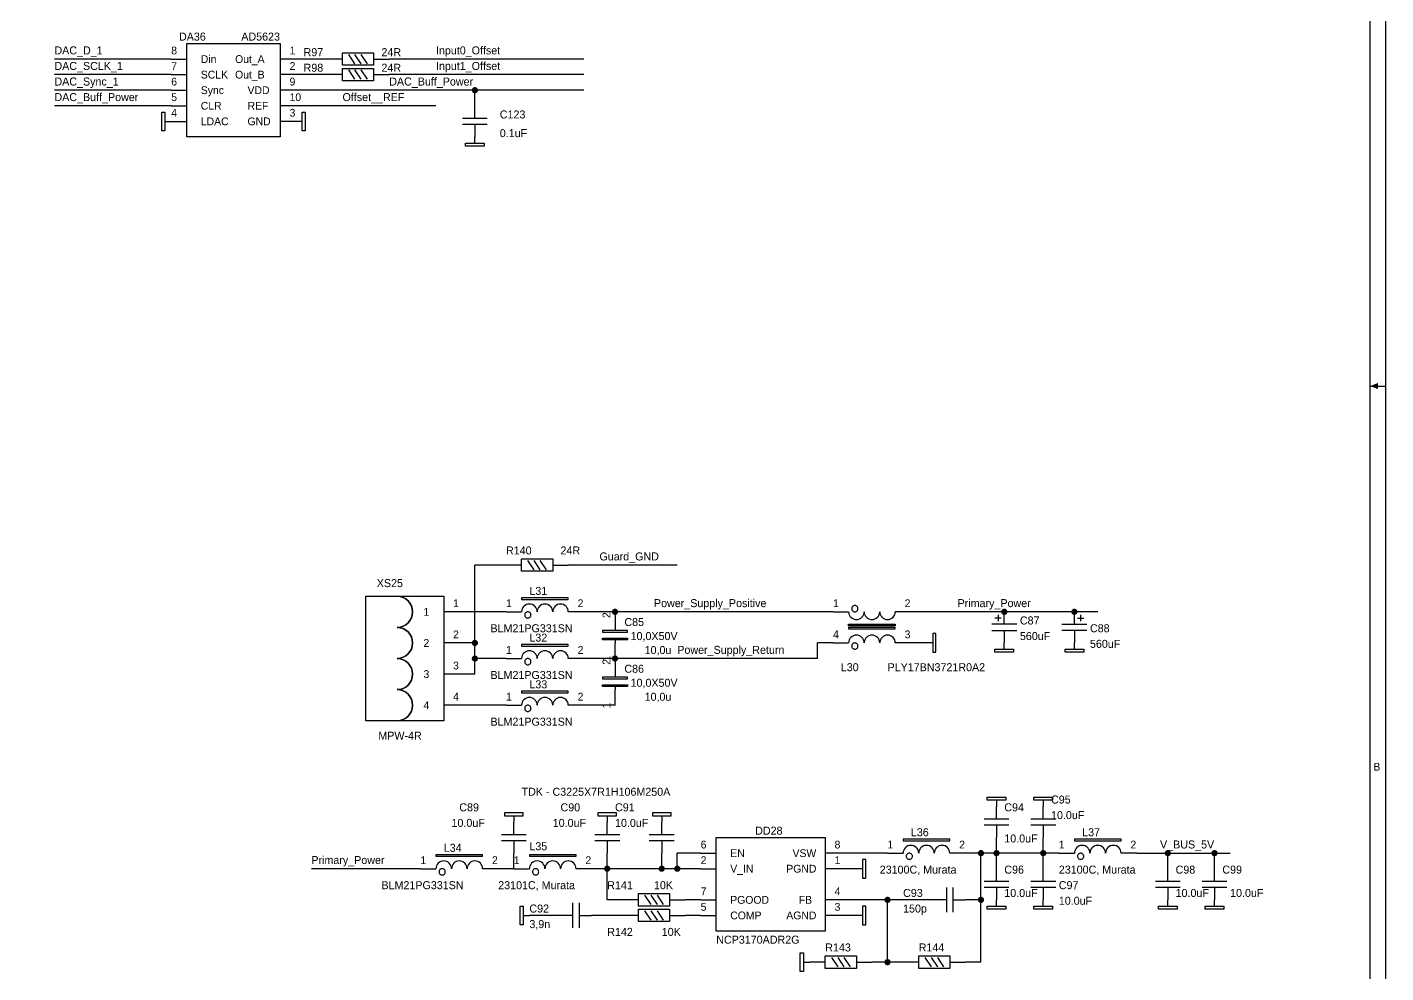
# Model space of a CAD drawing. Extents: x -0.1 to 32.2, y 0.1 to 20.3.
# Drawn here: x 23.37 to 32.1, y 6.33 to 12.4 of the extents above; entities that cross this region are included whole.
import ezdxf

# ---------------------------------------------------------------- set-up
doc = ezdxf.new("R2010")
doc.units = 0

msp = doc.modelspace()

# ---------------------------------------------------------------- linework, layer by layer
at = {"layer": 'PARTS'}
for p, q in [((24.3, 12.2), (24.4, 12.2)), ((25.1, 12.2), (25, 12.2)), ((24.3, 12.1), (24.4, 12.1)), ((25.1, 12.1), (25, 12.1)), ((24.3, 12), (24.4, 12)), ((25.1, 12), (25, 12)), ((24.3, 11.9), (24.4, 11.9)), ((25.1, 11.9), (25, 11.9)), ((24.3, 11.8), (24.4, 11.8)), ((25.1, 11.8), (25, 11.8)), ((26.15, 8.65), (26.05, 8.65)), ((26.45, 8.65), (26.55, 8.65)), ((26.95, 8.65), (26.85, 8.65)), ((27.15, 8.65), (27.15, 8.55)), ((28.55, 8.65), (28.65, 8.65)), ((29.05, 8.65), (28.95, 8.65)), ((26.15, 8.45), (26.05, 8.45)), ((27.15, 8.35), (27.15, 8.45)), ((28.55, 8.45), (28.65, 8.45)), ((29.05, 8.45), (28.95, 8.45)), ((26.45, 8.35), (26.55, 8.35)), ((26.95, 8.35), (26.85, 8.35)), ((27.15, 8.35), (27.15, 8.25)), ((26.15, 8.25), (26.05, 8.25)), ((27.15, 8.05), (27.15, 8.15)), ((26.15, 8.05), (26.05, 8.05)), ((26.45, 8.05), (26.55, 8.05)), ((26.95, 8.05), (26.85, 8.05)), ((27.7, 7.1), (27.8, 7.1)), ((28.6, 7.1), (28.5, 7.1)), ((28.9, 7.1), (29, 7.1)), ((29.4, 7.1), (29.3, 7.1)), ((30, 7.1), (30.1, 7.1)), ((30.5, 7.1), (30.4, 7.1)), ((25.9, 7), (26, 7)), ((26.4, 7), (26.3, 7)), ((26.5, 7), (26.6, 7)), ((27, 7), (26.9, 7)), ((27.7, 7), (27.8, 7)), ((28.6, 7), (28.5, 7)), ((27.7, 6.8), (27.8, 6.8)), ((28.6, 6.8), (28.5, 6.8)), ((27.7, 6.7), (27.8, 6.7)), ((28.6, 6.7), (28.5, 6.7))]:
    msp.add_line(p, q, dxfattribs=at)
for points in [[(24.4, 12.3), (25, 12.3), (25, 11.7), (24.4, 11.7)], [(25.55, 8.75), (26.05, 8.75), (26.05, 7.95), (25.55, 7.95)], [(28.65, 8.54), (28.95, 8.54), (28.95, 8.55), (28.65, 8.55)], [(27.8, 7.2), (28.5, 7.2), (28.5, 6.6), (27.8, 6.6)]]:
    msp.add_lwpolyline(points, close=True, dxfattribs=at)
for points in [[(25.4, 12.16), (25.4, 12.24)], [(25.4, 12.24), (25.6, 12.24)], [(25.48, 12.17), (25.44, 12.23)], [(25.52, 12.17), (25.48, 12.23)], [(25.56, 12.17), (25.52, 12.23)], [(25.6, 12.24), (25.6, 12.16)], [(25.4, 12.2), (25.3, 12.2)], [(25.6, 12.16), (25.4, 12.16)], [(25.4, 12.06), (25.4, 12.14)], [(25.4, 12.14), (25.6, 12.14)], [(25.48, 12.07), (25.44, 12.13)], [(25.52, 12.07), (25.48, 12.13)], [(25.56, 12.07), (25.52, 12.13)], [(25.6, 12.2), (25.7, 12.2)], [(25.6, 12.14), (25.6, 12.06)], [(25.4, 12.1), (25.3, 12.1)], [(25.6, 12.06), (25.4, 12.06)], [(25.6, 12.1), (25.7, 12.1)], [(26.25, 11.82), (26.25, 11.9)], [(24.24, 11.74), (24.24, 11.86)], [(24.24, 11.86), (24.26, 11.86)], [(24.26, 11.86), (24.26, 11.74)], [(24.26, 11.8), (24.3, 11.8)], [(25.14, 11.8), (25.1, 11.8)], [(25.14, 11.74), (25.14, 11.86)], [(25.14, 11.86), (25.16, 11.86)], [(25.16, 11.86), (25.16, 11.74)], [(26.17, 11.82), (26.33, 11.82)], [(26.33, 11.78), (26.17, 11.78)], [(26.25, 11.78), (26.25, 11.7)], [(24.26, 11.74), (24.24, 11.74)], [(25.16, 11.74), (25.14, 11.74)], [(26.25, 11.66), (26.25, 11.7)], [(26.19, 11.64), (26.19, 11.66)], [(26.19, 11.66), (26.31, 11.66)], [(26.31, 11.64), (26.19, 11.64)], [(26.31, 11.66), (26.31, 11.64)], [(26.55, 8.91), (26.55, 8.99)], [(26.55, 8.99), (26.75, 8.99)], [(26.75, 8.99), (26.75, 8.91)], [(26.55, 8.95), (26.45, 8.95)], [(26.75, 8.91), (26.55, 8.91)], [(26.63, 8.92), (26.59, 8.98)], [(26.67, 8.92), (26.63, 8.98)], [(26.71, 8.92), (26.67, 8.98)], [(26.75, 8.95), (26.85, 8.95)], [(25.75, 8.75), (25.75, 8.75)], [(26.85, 8.74), (26.55, 8.74)], [(26.55, 8.74), (26.55, 8.73)], [(26.55, 8.73), (26.85, 8.73)], [(26.85, 8.73), (26.85, 8.74)], [(25.85, 8.65), (25.85, 8.65)], [(29.65, 8.57), (29.65, 8.65)], [(30.1, 8.57), (30.1, 8.65)], [(28.65, 8.56), (28.65, 8.57)], [(28.65, 8.57), (28.95, 8.57)], [(28.95, 8.56), (28.65, 8.56)], [(28.95, 8.57), (28.95, 8.56)], [(29.73, 8.57), (29.57, 8.57)], [(29.63, 8.61), (29.59, 8.61)], [(29.61, 8.63), (29.61, 8.59)], [(30.02, 8.57), (30.18, 8.57)], [(30.12, 8.61), (30.16, 8.61)], [(30.14, 8.63), (30.14, 8.59)], [(27.23, 8.53), (27.07, 8.53)], [(27.07, 8.53), (27.07, 8.52)], [(27.07, 8.52), (27.23, 8.52)], [(27.07, 8.47), (27.07, 8.48)], [(27.07, 8.48), (27.23, 8.48)], [(27.23, 8.47), (27.07, 8.47)], [(27.15, 8.55), (27.15, 8.53)], [(27.15, 8.47), (27.15, 8.45)], [(27.23, 8.52), (27.23, 8.53)], [(27.23, 8.48), (27.23, 8.47)], [(29.21, 8.51), (29.19, 8.51)], [(29.19, 8.51), (29.19, 8.39)], [(29.21, 8.39), (29.21, 8.51)], [(29.57, 8.53), (29.73, 8.53)], [(29.65, 8.53), (29.65, 8.45)], [(30.18, 8.53), (30.02, 8.53)], [(30.1, 8.53), (30.1, 8.45)], [(26.85, 8.44), (26.55, 8.44)], [(26.55, 8.44), (26.55, 8.43)], [(26.55, 8.43), (26.85, 8.43)], [(26.85, 8.43), (26.85, 8.44)], [(29.19, 8.45), (29.15, 8.45)], [(29.19, 8.39), (29.21, 8.39)], [(29.59, 8.39), (29.59, 8.41)], [(29.59, 8.41), (29.71, 8.41)], [(29.71, 8.39), (29.59, 8.39)], [(29.65, 8.41), (29.65, 8.45)], [(29.71, 8.41), (29.71, 8.39)], [(30.04, 8.39), (30.04, 8.41)], [(30.04, 8.41), (30.16, 8.41)], [(30.16, 8.39), (30.04, 8.39)], [(30.1, 8.41), (30.1, 8.45)], [(30.16, 8.41), (30.16, 8.39)], [(27.23, 8.23), (27.07, 8.23)], [(27.07, 8.23), (27.07, 8.22)], [(27.07, 8.22), (27.23, 8.22)], [(27.15, 8.25), (27.15, 8.23)], [(27.23, 8.22), (27.23, 8.23)], [(26.85, 8.14), (26.55, 8.14)], [(26.55, 8.14), (26.55, 8.13)], [(26.55, 8.13), (26.85, 8.13)], [(26.85, 8.13), (26.85, 8.14)], [(27.07, 8.17), (27.07, 8.18)], [(27.07, 8.18), (27.23, 8.18)], [(27.23, 8.17), (27.07, 8.17)], [(27.15, 8.17), (27.15, 8.15)], [(27.23, 8.18), (27.23, 8.17)], [(29.54, 7.46), (29.66, 7.46)], [(29.54, 7.44), (29.54, 7.46)], [(29.66, 7.44), (29.54, 7.44)], [(29.6, 7.44), (29.6, 7.4)], [(29.66, 7.46), (29.66, 7.44)], [(29.84, 7.46), (29.96, 7.46)], [(29.84, 7.44), (29.84, 7.46)], [(29.96, 7.44), (29.84, 7.44)], [(29.9, 7.44), (29.9, 7.4)], [(29.96, 7.46), (29.96, 7.44)], [(26.56, 7.36), (26.44, 7.36)], [(26.44, 7.36), (26.44, 7.34)], [(26.44, 7.34), (26.56, 7.34)], [(26.5, 7.34), (26.5, 7.3)], [(26.56, 7.34), (26.56, 7.36)], [(27.16, 7.36), (27.04, 7.36)], [(27.04, 7.36), (27.04, 7.34)], [(27.04, 7.34), (27.16, 7.34)], [(27.1, 7.34), (27.1, 7.3)], [(27.16, 7.34), (27.16, 7.36)], [(27.51, 7.36), (27.39, 7.36)], [(27.39, 7.36), (27.39, 7.34)], [(27.39, 7.34), (27.51, 7.34)], [(27.45, 7.34), (27.45, 7.3)], [(27.51, 7.34), (27.51, 7.36)], [(29.6, 7.32), (29.6, 7.4)], [(29.9, 7.32), (29.9, 7.4)], [(26.5, 7.22), (26.5, 7.3)], [(27.1, 7.22), (27.1, 7.3)], [(27.45, 7.22), (27.45, 7.3)], [(29.52, 7.32), (29.68, 7.32)], [(29.68, 7.28), (29.52, 7.28)], [(29.6, 7.28), (29.6, 7.2)], [(29.82, 7.32), (29.98, 7.32)], [(29.98, 7.28), (29.82, 7.28)], [(29.9, 7.28), (29.9, 7.2)], [(26.42, 7.22), (26.58, 7.22)], [(26.58, 7.18), (26.42, 7.18)], [(26.5, 7.18), (26.5, 7.1)], [(27.02, 7.22), (27.18, 7.22)], [(27.18, 7.18), (27.02, 7.18)], [(27.1, 7.18), (27.1, 7.1)], [(27.37, 7.22), (27.53, 7.22)], [(27.53, 7.18), (27.37, 7.18)], [(27.45, 7.18), (27.45, 7.1)], [(29.3, 7.19), (29, 7.19)], [(29, 7.19), (29, 7.18)], [(29, 7.18), (29.3, 7.18)], [(29.3, 7.18), (29.3, 7.19)], [(30.4, 7.19), (30.1, 7.19)], [(30.1, 7.19), (30.1, 7.18)], [(30.1, 7.18), (30.4, 7.18)], [(30.4, 7.18), (30.4, 7.19)], [(26.3, 7.09), (26, 7.09)], [(26, 7.09), (26, 7.08)], [(26, 7.08), (26.3, 7.08)], [(26.3, 7.08), (26.3, 7.09)], [(26.9, 7.09), (26.6, 7.09)], [(26.6, 7.09), (26.6, 7.08)], [(26.6, 7.08), (26.9, 7.08)], [(26.9, 7.08), (26.9, 7.09)], [(28.74, 7), (28.7, 7)], [(28.76, 7.06), (28.74, 7.06)], [(28.74, 7.06), (28.74, 6.94)], [(28.76, 6.94), (28.76, 7.06)], [(29.6, 6.92), (29.6, 7)], [(29.9, 6.92), (29.9, 7)], [(30.7, 6.92), (30.7, 7)], [(31, 6.92), (31, 7)], [(28.74, 6.94), (28.76, 6.94)], [(29.52, 6.92), (29.68, 6.92)], [(29.82, 6.92), (29.98, 6.92)], [(30.62, 6.92), (30.78, 6.92)], [(30.92, 6.92), (31.08, 6.92)], [(27.3, 6.84), (27.5, 6.84)], [(27.3, 6.76), (27.3, 6.84)], [(27.34, 6.83), (27.38, 6.77)], [(27.38, 6.83), (27.42, 6.77)], [(27.42, 6.83), (27.46, 6.77)], [(27.5, 6.84), (27.5, 6.76)], [(29.28, 6.72), (29.28, 6.88)], [(29.32, 6.88), (29.32, 6.72)], [(29.68, 6.88), (29.52, 6.88)], [(29.6, 6.88), (29.6, 6.8)], [(29.98, 6.88), (29.82, 6.88)], [(29.9, 6.88), (29.9, 6.8)], [(30.78, 6.88), (30.62, 6.88)], [(30.7, 6.88), (30.7, 6.8)], [(31.08, 6.88), (30.92, 6.88)], [(31, 6.88), (31, 6.8)], [(26.54, 6.64), (26.54, 6.76)], [(26.54, 6.76), (26.56, 6.76)], [(26.56, 6.76), (26.56, 6.64)], [(26.88, 6.62), (26.88, 6.78)], [(26.92, 6.78), (26.92, 6.62)], [(27.3, 6.8), (27.2, 6.8)], [(27.5, 6.76), (27.3, 6.76)], [(27.3, 6.74), (27.5, 6.74)], [(27.3, 6.66), (27.3, 6.74)], [(27.34, 6.73), (27.38, 6.67)], [(27.38, 6.73), (27.42, 6.67)], [(27.42, 6.73), (27.46, 6.67)], [(27.5, 6.8), (27.6, 6.8)], [(27.5, 6.74), (27.5, 6.66)], [(28.76, 6.76), (28.74, 6.76)], [(28.74, 6.76), (28.74, 6.64)], [(28.76, 6.64), (28.76, 6.76)], [(29.28, 6.8), (29.2, 6.8)], [(29.32, 6.8), (29.4, 6.8)], [(29.54, 6.74), (29.54, 6.76)], [(29.54, 6.76), (29.66, 6.76)], [(29.66, 6.74), (29.54, 6.74)], [(29.6, 6.76), (29.6, 6.8)], [(29.66, 6.76), (29.66, 6.74)], [(29.84, 6.74), (29.84, 6.76)], [(29.84, 6.76), (29.96, 6.76)], [(29.96, 6.74), (29.84, 6.74)], [(29.9, 6.76), (29.9, 6.8)], [(29.96, 6.76), (29.96, 6.74)], [(30.64, 6.74), (30.64, 6.76)], [(30.64, 6.76), (30.76, 6.76)], [(30.76, 6.74), (30.64, 6.74)], [(30.7, 6.76), (30.7, 6.8)], [(30.76, 6.76), (30.76, 6.74)], [(30.94, 6.74), (30.94, 6.76)], [(30.94, 6.76), (31.06, 6.76)], [(31.06, 6.74), (30.94, 6.74)], [(31, 6.76), (31, 6.8)], [(31.06, 6.76), (31.06, 6.74)], [(26.56, 6.64), (26.54, 6.64)], [(26.56, 6.7), (26.6, 6.7)], [(26.88, 6.7), (26.8, 6.7)], [(26.92, 6.7), (27, 6.7)], [(27.3, 6.7), (27.2, 6.7)], [(27.5, 6.66), (27.3, 6.66)], [(27.5, 6.7), (27.6, 6.7)], [(28.74, 6.7), (28.7, 6.7)], [(28.74, 6.64), (28.76, 6.64)], [(28.34, 6.34), (28.34, 6.46)], [(28.34, 6.46), (28.36, 6.46)], [(28.36, 6.46), (28.36, 6.34)], [(28.36, 6.4), (28.4, 6.4)], [(28.5, 6.4), (28.4, 6.4)], [(28.5, 6.44), (28.7, 6.44)], [(28.5, 6.36), (28.5, 6.44)], [(28.54, 6.43), (28.58, 6.37)], [(28.58, 6.43), (28.62, 6.37)], [(28.62, 6.43), (28.66, 6.37)], [(28.7, 6.44), (28.7, 6.36)], [(28.7, 6.4), (28.8, 6.4)], [(29.1, 6.4), (29, 6.4)], [(29.1, 6.44), (29.3, 6.44)], [(29.1, 6.36), (29.1, 6.44)], [(29.14, 6.43), (29.18, 6.37)], [(29.18, 6.43), (29.22, 6.37)], [(29.22, 6.43), (29.26, 6.37)], [(29.3, 6.44), (29.3, 6.36)], [(29.3, 6.4), (29.4, 6.4)], [(28.36, 6.34), (28.34, 6.34)], [(28.7, 6.36), (28.5, 6.36)], [(29.3, 6.36), (29.1, 6.36)]]:
    msp.add_lwpolyline(points, dxfattribs=at)
for points in [[(25.75, 8.75, -1), (25.75, 8.55)], [(25.75, 8.55, 1), (25.75, 8.75)], [(26.6, 8.7, 0.4142), (26.55, 8.65)], [(26.65, 8.65, 0.4142), (26.6, 8.7)], [(26.7, 8.7, 0.4142), (26.65, 8.65)], [(26.75, 8.65, 0.4142), (26.7, 8.7)], [(26.8, 8.7, 0.4142), (26.75, 8.65)], [(26.85, 8.65, 0.4142), (26.8, 8.7)], [(28.65, 8.65, 0.4142), (28.7, 8.6)], [(28.7, 8.6, 0.4142), (28.75, 8.65)], [(28.75, 8.65, 0.4142), (28.8, 8.6)], [(28.8, 8.6, 0.4142), (28.85, 8.65)], [(28.85, 8.65, 0.4142), (28.9, 8.6)], [(28.9, 8.6, 0.4142), (28.95, 8.65)], [(25.75, 8.55, -1), (25.75, 8.35)], [(25.75, 8.35, 1), (25.75, 8.55)], [(28.7, 8.5, 0.4142), (28.65, 8.45)], [(28.75, 8.45, 0.4142), (28.7, 8.5)], [(28.8, 8.5, 0.4142), (28.75, 8.45)], [(28.85, 8.45, 0.4142), (28.8, 8.5)], [(28.9, 8.5, 0.4142), (28.85, 8.45)], [(28.95, 8.45, 0.4142), (28.9, 8.5)], [(26.6, 8.4, 0.4142), (26.55, 8.35)], [(26.65, 8.35, 0.4142), (26.6, 8.4)], [(26.7, 8.4, 0.4142), (26.65, 8.35)], [(26.75, 8.35, 0.4142), (26.7, 8.4)], [(26.8, 8.4, 0.4142), (26.75, 8.35)], [(26.85, 8.35, 0.4142), (26.8, 8.4)], [(25.75, 8.35, -1), (25.75, 8.15)], [(25.75, 8.15, 1), (25.75, 8.35)], [(25.75, 8.15, -1), (25.75, 7.95)], [(25.75, 7.95, 1), (25.75, 8.15)], [(26.6, 8.1, 0.4142), (26.55, 8.05)], [(26.65, 8.05, 0.4142), (26.6, 8.1)], [(26.7, 8.1, 0.4142), (26.65, 8.05)], [(26.75, 8.05, 0.4142), (26.7, 8.1)], [(26.8, 8.1, 0.4142), (26.75, 8.05)], [(26.85, 8.05, 0.4142), (26.8, 8.1)], [(29.05, 7.15, 0.4142), (29, 7.1)], [(29.1, 7.1, 0.4142), (29.05, 7.15)], [(29.15, 7.15, 0.4142), (29.1, 7.1)], [(29.2, 7.1, 0.4142), (29.15, 7.15)], [(29.25, 7.15, 0.4142), (29.2, 7.1)], [(29.3, 7.1, 0.4142), (29.25, 7.15)], [(30.15, 7.15, 0.4142), (30.1, 7.1)], [(30.2, 7.1, 0.4142), (30.15, 7.15)], [(30.25, 7.15, 0.4142), (30.2, 7.1)], [(30.3, 7.1, 0.4142), (30.25, 7.15)], [(30.35, 7.15, 0.4142), (30.3, 7.1)], [(30.4, 7.1, 0.4142), (30.35, 7.15)], [(26.05, 7.05, 0.4142), (26, 7)], [(26.1, 7, 0.4142), (26.05, 7.05)], [(26.15, 7.05, 0.4142), (26.1, 7)], [(26.2, 7, 0.4142), (26.15, 7.05)], [(26.25, 7.05, 0.4142), (26.2, 7)], [(26.3, 7, 0.4142), (26.25, 7.05)], [(26.65, 7.05, 0.4142), (26.6, 7)], [(26.7, 7, 0.4142), (26.65, 7.05)], [(26.75, 7.05, 0.4142), (26.7, 7)], [(26.8, 7, 0.4142), (26.75, 7.05)], [(26.85, 7.05, 0.4142), (26.8, 7)], [(26.9, 7, 0.4142), (26.85, 7.05)]]:
    msp.add_lwpolyline(points, format="xyb", dxfattribs=at)
for points in [[(26.61, 8.63, 0.0985), (26.6085, 8.6377, 0.0985), (26.6041, 8.6441, 0.0985), (26.5977, 8.6485, 0.0985), (26.59, 8.65, 0.0985), (26.5823, 8.6485, 0.0985), (26.5759, 8.6441, 0.0985), (26.5715, 8.6377, 0.0985), (26.57, 8.63, 0.0985), (26.5715, 8.6223, 0.0985), (26.5759, 8.6159, 0.0985), (26.5823, 8.6115, 0.0985), (26.59, 8.61, 0.0985), (26.5977, 8.6115, 0.0985), (26.6041, 8.6159, 0.0985), (26.6085, 8.6223, 0.0985)], [(28.71, 8.67, 0.0985), (28.7085, 8.6777, 0.0985), (28.7041, 8.6841, 0.0985), (28.6977, 8.6885, 0.0985), (28.69, 8.69, 0.0985), (28.6823, 8.6885, 0.0985), (28.6759, 8.6841, 0.0985), (28.6715, 8.6777, 0.0985), (28.67, 8.67, 0.0985), (28.6715, 8.6623, 0.0985), (28.6759, 8.6559, 0.0985), (28.6823, 8.6515, 0.0985), (28.69, 8.65, 0.0985), (28.6977, 8.6515, 0.0985), (28.7041, 8.6559, 0.0985), (28.7085, 8.6623, 0.0985)], [(28.71, 8.43, 0.0985), (28.7085, 8.4377, 0.0985), (28.7041, 8.4441, 0.0985), (28.6977, 8.4485, 0.0985), (28.69, 8.45, 0.0985), (28.6823, 8.4485, 0.0985), (28.6759, 8.4441, 0.0985), (28.6715, 8.4377, 0.0985), (28.67, 8.43, 0.0985), (28.6715, 8.4223, 0.0985), (28.6759, 8.4159, 0.0985), (28.6823, 8.4115, 0.0985), (28.69, 8.41, 0.0985), (28.6977, 8.4115, 0.0985), (28.7041, 8.4159, 0.0985), (28.7085, 8.4223, 0.0985)], [(26.61, 8.33, 0.0985), (26.6085, 8.3377, 0.0985), (26.6041, 8.3441, 0.0985), (26.5977, 8.3485, 0.0985), (26.59, 8.35, 0.0985), (26.5823, 8.3485, 0.0985), (26.5759, 8.3441, 0.0985), (26.5715, 8.3377, 0.0985), (26.57, 8.33, 0.0985), (26.5715, 8.3223, 0.0985), (26.5759, 8.3159, 0.0985), (26.5823, 8.3115, 0.0985), (26.59, 8.31, 0.0985), (26.5977, 8.3115, 0.0985), (26.6041, 8.3159, 0.0985), (26.6085, 8.3223, 0.0985)], [(26.61, 8.03, 0.0985), (26.6085, 8.0377, 0.0985), (26.6041, 8.0441, 0.0985), (26.5977, 8.0485, 0.0985), (26.59, 8.05, 0.0985), (26.5823, 8.0485, 0.0985), (26.5759, 8.0441, 0.0985), (26.5715, 8.0377, 0.0985), (26.57, 8.03, 0.0985), (26.5715, 8.0223, 0.0985), (26.5759, 8.0159, 0.0985), (26.5823, 8.0115, 0.0985), (26.59, 8.01, 0.0985), (26.5977, 8.0115, 0.0985), (26.6041, 8.0159, 0.0985), (26.6085, 8.0223, 0.0985)], [(29.06, 7.08, 0.0985), (29.0585, 7.0877, 0.0985), (29.0541, 7.0941, 0.0985), (29.0477, 7.0985, 0.0985), (29.04, 7.1, 0.0985), (29.0323, 7.0985, 0.0985), (29.0259, 7.0941, 0.0985), (29.0215, 7.0877, 0.0985), (29.02, 7.08, 0.0985), (29.0215, 7.0723, 0.0985), (29.0259, 7.0659, 0.0985), (29.0323, 7.0615, 0.0985), (29.04, 7.06, 0.0985), (29.0477, 7.0615, 0.0985), (29.0541, 7.0659, 0.0985), (29.0585, 7.0723, 0.0985)], [(30.16, 7.08, 0.0985), (30.1585, 7.0877, 0.0985), (30.1541, 7.0941, 0.0985), (30.1477, 7.0985, 0.0985), (30.14, 7.1, 0.0985), (30.1323, 7.0985, 0.0985), (30.1259, 7.0941, 0.0985), (30.1215, 7.0877, 0.0985), (30.12, 7.08, 0.0985), (30.1215, 7.0723, 0.0985), (30.1259, 7.0659, 0.0985), (30.1323, 7.0615, 0.0985), (30.14, 7.06, 0.0985), (30.1477, 7.0615, 0.0985), (30.1541, 7.0659, 0.0985), (30.1585, 7.0723, 0.0985)], [(26.06, 6.98, 0.0985), (26.0585, 6.9877, 0.0985), (26.0541, 6.9941, 0.0985), (26.0477, 6.9985, 0.0985), (26.04, 7, 0.0985), (26.0323, 6.9985, 0.0985), (26.0259, 6.9941, 0.0985), (26.0215, 6.9877, 0.0985), (26.02, 6.98, 0.0985), (26.0215, 6.9723, 0.0985), (26.0259, 6.9659, 0.0985), (26.0323, 6.9615, 0.0985), (26.04, 6.96, 0.0985), (26.0477, 6.9615, 0.0985), (26.0541, 6.9659, 0.0985), (26.0585, 6.9723, 0.0985)], [(26.66, 6.98, 0.0985), (26.6585, 6.9877, 0.0985), (26.6541, 6.9941, 0.0985), (26.6477, 6.9985, 0.0985), (26.64, 7, 0.0985), (26.6323, 6.9985, 0.0985), (26.6259, 6.9941, 0.0985), (26.6215, 6.9877, 0.0985), (26.62, 6.98, 0.0985), (26.6215, 6.9723, 0.0985), (26.6259, 6.9659, 0.0985), (26.6323, 6.9615, 0.0985), (26.64, 6.96, 0.0985), (26.6477, 6.9615, 0.0985), (26.6541, 6.9659, 0.0985), (26.6585, 6.9723, 0.0985)]]:
    msp.add_lwpolyline(points, format="xyb", close=True, dxfattribs=at)
at = {"layer": 'TITLE'}
for points in [[(-0.1, 0.1), (32.1, 0.1), (32.1, 20.3), (-0.1, 20.3)], [(0, 0.2), (32, 0.2), (32, 20.2), (0, 20.2)]]:
    msp.add_lwpolyline(points, close=True, dxfattribs=at)
msp.add_lwpolyline([(32, 10.1), (32.1, 10.1)], dxfattribs=at)
msp.add_solid([(32, 10.1), (32.05, 10.12), (32.05, 10.08), (32.05, 10.1)], dxfattribs=at)
msp.add_solid([(32, 10.1), (32.05, 10.12), (32.05, 10.08), (32.05, 10.1)], dxfattribs=at)
msp.add_solid([(32, 10.1), (32.05, 10.12), (32.05, 10.08), (32.05, 10.1)], dxfattribs=at)
at = {"layer": 'WIRE'}
for points in [[(24.3, 12.2), (23.55, 12.2)], [(25.3, 12.2), (25.1, 12.2)], [(26.95, 12.2), (25.7, 12.2)], [(24.3, 12.1), (23.55, 12.1)], [(25.3, 12.1), (25.1, 12.1)], [(26.95, 12.1), (25.7, 12.1)], [(24.3, 12), (23.55, 12)], [(26.25, 12), (25.1, 12)], [(26.25, 11.9), (26.25, 12)], [(26.95, 12), (26.25, 12)], [(24.3, 11.9), (23.55, 11.9)], [(26, 11.9), (25.1, 11.9)], [(26.45, 8.95), (26.25, 8.95)], [(26.25, 8.45), (26.25, 8.95)], [(27.55, 8.95), (26.85, 8.95)], [(26.45, 8.65), (26.15, 8.65)], [(27.15, 8.65), (26.95, 8.65)], [(28.55, 8.65), (27.15, 8.65)], [(29.65, 8.65), (29.05, 8.65)], [(30.1, 8.65), (29.65, 8.65)], [(30.25, 8.65), (30.1, 8.65)], [(26.25, 8.45), (26.15, 8.45)], [(26.25, 8.35), (26.25, 8.45)], [(28.55, 8.45), (28.45, 8.45)], [(28.45, 8.35), (28.45, 8.45)], [(29.15, 8.45), (29.05, 8.45)], [(26.25, 8.25), (26.25, 8.35)], [(26.45, 8.35), (26.25, 8.35)], [(27.15, 8.35), (26.95, 8.35)], [(28.45, 8.35), (27.15, 8.35)], [(26.25, 8.25), (26.15, 8.25)], [(26.45, 8.05), (26.15, 8.05)], [(27.15, 8.05), (26.95, 8.05)], [(29.6, 7.1), (29.6, 7.2)], [(29.9, 7.1), (29.9, 7.2)], [(26.5, 7), (26.5, 7.1)], [(27.1, 7), (27.1, 7.1)], [(27.45, 7), (27.45, 7.1)], [(27.55, 7), (27.55, 7.1)], [(27.7, 7.1), (27.55, 7.1)], [(28.9, 7.1), (28.6, 7.1)], [(29.5, 7.1), (29.4, 7.1)], [(29.5, 6.8), (29.5, 7.1)], [(29.6, 7.1), (29.5, 7.1)], [(29.9, 7.1), (29.6, 7.1)], [(29.6, 7), (29.6, 7.1)], [(29.9, 7), (29.9, 7.1)], [(30, 7.1), (29.9, 7.1)], [(30.5, 7.1), (30.7, 7.1)], [(30.7, 7), (30.7, 7.1)], [(30.7, 7.1), (31, 7.1)], [(31, 7), (31, 7.1)], [(31, 7.1), (31.1, 7.1)], [(25.9, 7), (25.2, 7)], [(26.5, 7), (26.4, 7)], [(27.1, 7), (27, 7)], [(27.45, 7), (27.1, 7)], [(27.1, 6.8), (27.1, 7)], [(27.55, 7), (27.45, 7)], [(27.7, 7), (27.55, 7)], [(28.7, 7), (28.6, 7)], [(27.2, 6.8), (27.1, 6.8)], [(27.7, 6.8), (27.6, 6.8)], [(28.9, 6.8), (28.6, 6.8)], [(28.9, 6.4), (28.9, 6.8)], [(29.2, 6.8), (28.9, 6.8)], [(29.5, 6.8), (29.4, 6.8)], [(29.5, 6.4), (29.5, 6.8)], [(26.8, 6.7), (26.6, 6.7)], [(27.2, 6.7), (27, 6.7)], [(27.7, 6.7), (27.6, 6.7)], [(28.7, 6.7), (28.6, 6.7)], [(28.9, 6.4), (28.8, 6.4)], [(29, 6.4), (28.9, 6.4)], [(29.5, 6.4), (29.4, 6.4)]]:
    msp.add_lwpolyline(points, dxfattribs=at)
at = {"layer": 'WIRE', "const_width": 0.02}
for points in [[(26.24, 12, 1), (26.26, 12, 1)], [(27.14, 8.65, 1), (27.16, 8.65, 1)], [(29.64, 8.65, 1), (29.66, 8.65, 1)], [(30.09, 8.65, 1), (30.11, 8.65, 1)], [(26.24, 8.45, 1), (26.26, 8.45, 1)], [(26.24, 8.35, 1), (26.26, 8.35, 1)], [(27.14, 8.35, 1), (27.16, 8.35, 1)], [(29.49, 7.1, 1), (29.51, 7.1, 1)], [(29.59, 7.1, 1), (29.61, 7.1, 1)], [(29.89, 7.1, 1), (29.91, 7.1, 1)], [(30.69, 7.1, 1), (30.71, 7.1, 1)], [(30.99, 7.1, 1), (31.01, 7.1, 1)], [(27.09, 7, 1), (27.11, 7, 1)], [(27.44, 7, 1), (27.46, 7, 1)], [(27.54, 7, 1), (27.56, 7, 1)], [(28.89, 6.8, 1), (28.91, 6.8, 1)], [(29.49, 6.8, 1), (29.51, 6.8, 1)], [(28.89, 6.4, 1), (28.91, 6.4, 1)]]:
    msp.add_lwpolyline(points, format="xyb", close=True, dxfattribs=at)

# ---------------------------------------------------------------- texts
at = {"layer": 'COMMENTS'}
msp.add_text('TDK - C3225X7R1H106M250A', height=0.0514, dxfattribs=at).set_placement((26.55, 7.4686))
at = {"layer": 'PARTS'}
for s, p in [('8', (24.3, 12.23)), ('Din', (24.49, 12.175)), ('Out_A', (24.71, 12.175)), ('1', (25.06, 12.23)), ('7', (24.3, 12.13)), ('2', (25.06, 12.13)), ('6', (24.3, 12.03)), ('SCLK', (24.49, 12.075)), ('Out_B', (24.71, 12.075)), ('9', (25.06, 12.03)), ('5', (24.3, 11.93)), ('Sync', (24.49, 11.975)), ('VDD', (24.79, 11.975)), ('10', (25.06, 11.93)), ('4', (24.3, 11.83)), ('CLR', (24.49, 11.875)), ('REF', (24.79, 11.875)), ('3', (25.06, 11.83)), ('LDAC', (24.49, 11.775)), ('GND', (24.79, 11.775)), ('1', (26.11, 8.68)), ('1', (26.45, 8.68)), ('2', (26.91, 8.68)), ('1', (28.55, 8.68)), ('2', (29.01, 8.68)), ('1', (25.92, 8.625)), ('2', (25.92, 8.425)), ('2', (26.11, 8.48)), ('4', (28.55, 8.48)), ('3', (29.01, 8.48)), ('1', (26.45, 8.38)), ('2', (26.91, 8.38)), ('3', (26.11, 8.28)), ('3', (25.92, 8.225)), ('4', (26.11, 8.08)), ('1', (26.45, 8.08)), ('2', (26.91, 8.08)), ('4', (25.92, 8.025)), ('6', (27.7, 7.13)), ('8', (28.56, 7.13)), ('1', (28.9, 7.13)), ('2', (29.36, 7.13)), ('1', (30, 7.13)), ('2', (30.46, 7.13)), ('1', (25.9, 7.03)), ('2', (26.36, 7.03)), ('1', (26.5, 7.03)), ('2', (26.96, 7.03)), ('2', (27.7, 7.03)), ('EN', (27.89, 7.075)), ('VSW', (28.29, 7.075)), ('1', (28.56, 7.03)), ('V_IN', (27.89, 6.975)), ('PGND', (28.25, 6.975)), ('7', (27.7, 6.83)), ('PGOOD', (27.89, 6.775)), ('FB', (28.33, 6.775)), ('4', (28.56, 6.83)), ('5', (27.7, 6.73)), ('COMP', (27.89, 6.675)), ('AGND', (28.25, 6.675)), ('3', (28.56, 6.73))]:
    msp.add_text(s, height=0.05, dxfattribs=at).set_placement(p)
for s, p in [('2', (27.12, 8.61)), ('2', (27.12, 8.31)), ('1', (27.12, 8.33)), ('1', (27.12, 8.03))]:
    msp.add_text(s, height=0.05, rotation=90, dxfattribs=at).set_placement(p)
at = {"layer": 'PARTTEXT'}
for s, p in [('DA36', (24.35, 12.3186)), ('AD5623', (24.75, 12.3186)), ('R97', (25.15, 12.2186)), ('24R', (25.65, 12.2186)), ('R98', (25.15, 12.1186)), ('24R', (25.65, 12.1186)), ('C123', (26.41, 11.8186)), ('0.1uF', (26.41, 11.6986)), ('R140', (26.45, 9.0186)), ('24R', (26.8, 9.0186)), ('XS25', (25.62, 8.8086)), ('L31', (26.6, 8.7586)), ('BLM21PG331SN', (26.35, 8.5186)), ('C85', (27.21, 8.5586)), ('C87', (29.75, 8.5686)), ('C88', (30.2, 8.5186)), ('L32', (26.6, 8.4586)), ('10,0X50V', (27.25, 8.4686)), ('560uF', (29.75, 8.4686)), ('560uF', (30.2, 8.4186)), ('10,0u', (27.34, 8.3786)), ('C86', (27.21, 8.2586)), ('L30', (28.6, 8.2686)), ('PLY17BN3721R0A2', (28.9, 8.2686)), ('BLM21PG331SN', (26.35, 8.2186)), ('L33', (26.6, 8.1586)), ('10,0X50V', (27.25, 8.1686)), ('10,0u', (27.34, 8.0786)), ('BLM21PG331SN', (26.35, 7.9186)), ('MPW-4R', (25.63, 7.8286)), ('C89', (26.15, 7.3686)), ('C90', (26.8, 7.3686)), ('C91', (27.15, 7.3686)), ('C94', (29.65, 7.3686)), ('C95', (29.95, 7.4186)), ('10.0uF', (29.95, 7.3186)), ('10.0uF', (26.1, 7.2686)), ('10.0uF', (26.75, 7.2686)), ('10.0uF', (27.15, 7.2686)), ('DD28', (28.05, 7.2186)), ('L36', (29.05, 7.2086)), ('L37', (30.15, 7.2086)), ('L34', (26.05, 7.1086)), ('L35', (26.6, 7.1186)), ('10.0uF', (29.65, 7.1686)), ('23100C, Murata', (28.85, 6.9686)), ('C96', (29.65, 6.9686)), ('23100C, Murata', (30, 6.9686)), ('C98', (30.75, 6.9686)), ('C99', (31.05, 6.9686)), ('BLM21PG331SN', (25.65, 6.8686)), ('23101C, Murata', (26.4, 6.8686)), ('R141', (27.1, 6.8686)), ('10K', (27.4, 6.8686)), ('C97', (30, 6.8686)), ('C93', (29, 6.8186)), ('10.0uF', (29.65, 6.8186)), ('10.0uF', (30, 6.7686)), ('10.0uF', (30.75, 6.8186)), ('10.0uF', (31.1, 6.8186)), ('C92', (26.6, 6.7186)), ('150p', (29, 6.7186)), ('3,9n', (26.6, 6.6186)), ('R142', (27.1, 6.5686)), ('10K', (27.45, 6.5686)), ('NCP3170ADR2G', (27.8, 6.5186)), ('R143', (28.5, 6.4686)), ('R144', (29.1, 6.4686))]:
    msp.add_text(s, height=0.0514, dxfattribs=at).set_placement(p)
at = {"layer": 'TITLE'}
msp.add_text('B', height=0.05, dxfattribs=at).set_placement((32.02, 7.63))
at = {"layer": 'WIRETEXT'}
for s, p in [('DAC_D_1', (23.55, 12.23)), ('Input0_Offset', (26, 12.23)), ('DAC_SCLK_1', (23.55, 12.13)), ('Input1_Offset', (26, 12.13)), ('DAC_Sync_1', (23.55, 12.03)), ('DAC_Buff_Power', (25.7, 12.03)), ('DAC_Buff_Power', (23.55, 11.93)), ('Offset__REF', (25.4, 11.93)), ('Guard_GND', (27.05, 8.98)), ('Power_Supply_Positive', (27.4, 8.68)), ('Primary_Power', (29.35, 8.68)), ('Power_Supply_Return', (27.55, 8.38)), ('V_BUS_5V', (30.65, 7.13)), ('Primary_Power', (25.2, 7.03))]:
    msp.add_text(s, height=0.0514, dxfattribs=at).set_placement(p)

doc.saveas('drawing.dxf')
